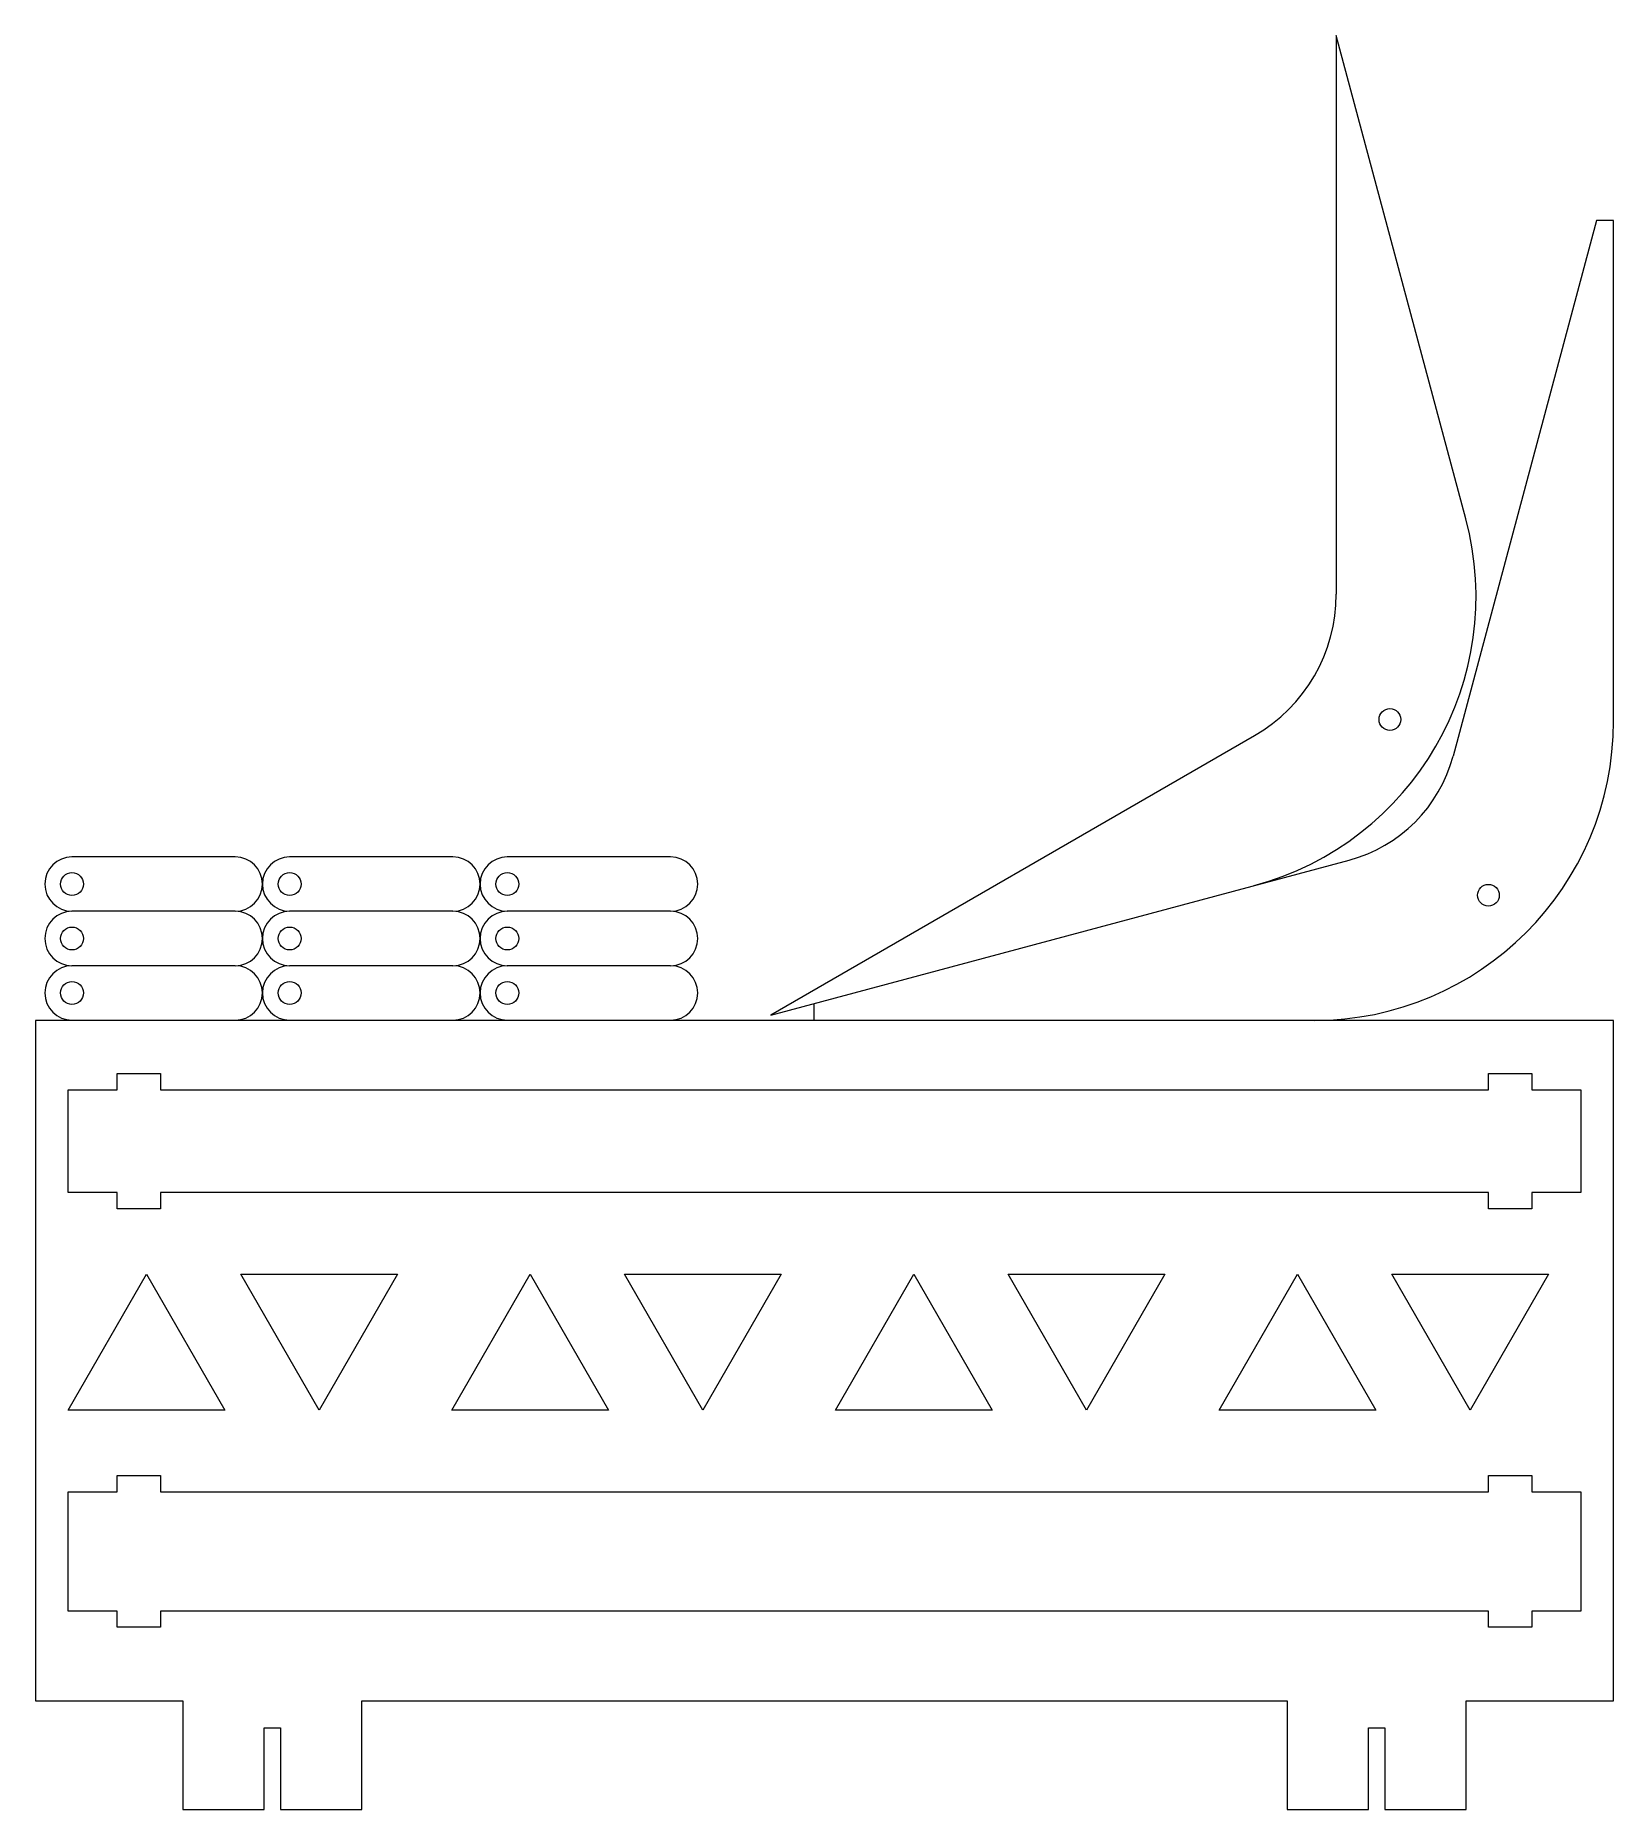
# Model space of a CAD drawing. Header units: millimetres. Extents: x 0 to 290, y -195 to 131.
import ezdxf

# ---------------------------------------------------------------- set-up
doc = ezdxf.new("R2010")
doc.units = ezdxf.units.MM

msp = doc.modelspace()

# ---------------------------------------------------------------- linework, layer by layer
at = {"lineweight": 0}
for p, q in [((262.84, 42.15), (239.04, 130.98)), ((239.04, 130.98), (239.04, 28.31)), ((286.89, 96.97), (260.53, -1.43)), ((290, 96.97), (286.89, 96.97)), ((290, 5), (290, 96.97)), ((224.04, 2.32), (135.11, -49.02)), ((36.71, -19.95, 3), (6.71, -19.95, 3)), ((76.71, -19.95, 3), (46.71, -19.95, 3)), ((116.71, -19.95, 3), (86.71, -19.95, 3)), ((135.11, -49.02), (241.43, -20.53)), ((36.71, -29.95, 3), (6.71, -29.95, 3)), ((76.71, -29.95, 3), (46.71, -29.95, 3)), ((116.71, -29.95, 3), (86.71, -29.95, 3)), ((36.71, -39.95, 3), (6.71, -39.95, 3)), ((76.71, -39.95, 3), (46.71, -39.95, 3)), ((116.71, -39.95, 3), (86.71, -39.95, 3)), ((143.03, -46.89), (143.03, -50)), ((290, -50), (0, -50)), ((0, -50), (0, -175)), ((6.71, -49.95, 3), (36.71, -49.95, 3)), ((46.71, -49.95, 3), (76.71, -49.95, 3)), ((86.71, -49.95, 3), (116.71, -49.95, 3)), ((290, -175), (290, -50)), ((15, -59.78), (23, -59.78)), ((15, -62.73), (15, -59.78)), ((23, -59.78), (23, -62.73)), ((267, -59.78), (275, -59.78)), ((267, -62.73), (267, -59.78)), ((275, -59.78), (275, -62.73)), ((6, -81.65), (6, -62.73)), ((6, -62.73), (15, -62.73)), ((23, -62.73), (267, -62.73)), ((275, -62.73), (284, -62.73)), ((284, -62.73), (284, -81.65)), ((15, -81.65), (6, -81.65)), ((15, -84.6), (15, -81.65)), ((23, -84.6), (15, -84.6)), ((267, -81.65), (23, -81.65)), ((23, -81.65), (23, -84.6)), ((267, -84.6), (267, -81.65)), ((275, -84.6), (267, -84.6)), ((275, -81.65), (275, -84.6)), ((284, -81.65), (275, -81.65)), ((6, -121.6), (20.4, -96.65)), ((20.4, -96.65), (34.81, -121.6)), ((37.73, -96.65), (66.54, -96.65)), ((52.13, -121.6), (37.73, -96.65)), ((66.54, -96.65), (52.13, -121.6)), ((76.5, -121.6), (90.9, -96.65)), ((90.9, -96.65), (105.31, -121.6)), ((122.63, -121.6), (108.23, -96.65)), ((108.23, -96.65), (137.04, -96.65)), ((137.04, -96.65), (122.63, -121.6)), ((147, -121.6), (161.4, -96.65)), ((161.4, -96.65), (175.81, -121.6)), ((193.13, -121.6), (178.73, -96.65)), ((178.73, -96.65), (207.54, -96.65)), ((207.54, -96.65), (193.13, -121.6)), ((217.5, -121.6), (231.9, -96.65)), ((231.9, -96.65), (246.31, -121.6)), ((263.63, -121.6), (249.23, -96.65)), ((249.23, -96.65), (278.04, -96.65)), ((278.04, -96.65), (263.63, -121.6)), ((34.81, -121.6), (6, -121.6)), ((105.31, -121.6), (76.5, -121.6)), ((175.81, -121.6), (147, -121.6)), ((246.31, -121.6), (217.5, -121.6)), ((15, -133.65), (23, -133.65)), ((15, -136.6), (15, -133.65)), ((23, -133.65), (23, -136.6)), ((267, -136.6), (267, -133.65)), ((267, -133.65), (275, -133.65)), ((275, -133.65), (275, -136.6)), ((6, -158.57), (6, -136.6)), ((6, -136.6), (15, -136.6)), ((23, -136.6), (267, -136.6)), ((275, -136.6), (284, -136.6)), ((284, -136.6), (284, -158.57)), ((15, -158.57), (6, -158.57)), ((15, -161.52), (15, -158.57)), ((267, -158.57), (23, -158.57)), ((23, -158.57), (23, -161.52)), ((267, -161.52), (267, -158.57)), ((275, -158.57), (275, -161.52)), ((284, -158.57), (275, -158.57)), ((23, -161.52), (15, -161.52)), ((275, -161.52), (267, -161.52)), ((0, -175), (27.05, -175)), ((27.05, -175), (27.05, -195)), ((60, -175), (230, -175)), ((60, -195), (60, -175)), ((230, -175), (230, -195)), ((262.95, -175), (290, -175)), ((262.95, -195), (262.95, -175)), ((42.05, -180), (45, -180)), ((42.05, -195), (42.05, -180)), ((45, -180), (45, -195)), ((245, -180), (247.95, -180)), ((245, -195), (245, -180)), ((247.95, -180), (247.95, -195)), ((27.05, -195), (42.05, -195)), ((45, -195), (60, -195)), ((230, -195), (245, -195)), ((247.95, -195), (262.95, -195))]:
    msp.add_line(p, q, dxfattribs=at)
for centre, radius in [((248.91, 5.29), 2), ((6.71, -24.95, 3), 2.1), ((46.71, -24.95, 3), 2.1), ((86.71, -24.95, 3), 2.1), ((267, -27), 2), ((6.71, -34.95, 3), 2.1), ((46.71, -34.95, 3), 2.1), ((86.71, -34.95, 3), 2.1), ((6.71, -44.95, 3), 2.1), ((46.71, -44.95, 3), 2.1), ((86.71, -44.95, 3), 2.1)]:
    msp.add_circle(centre, radius, dxfattribs=at)
for centre, radius, start, end in [((209.72, 27.91), 55, 285, 15), ((209.04, 28.31), 30, 300, 360), ((235, 5), 55, 270, 0), ((234.45, 5.55), 27, 285, 345), ((6.71, -24.95, 3), 5, 90, 270), ((36.71, -24.95, 3), 5, 270, 90), ((46.71, -24.95, 3), 5, 90, 270), ((76.71, -24.95, 3), 5, 270, 90), ((86.71, -24.95, 3), 5, 90, 270), ((116.71, -24.95, 3), 5, 270, 90), ((6.71, -34.95, 3), 5, 90, 270), ((36.71, -34.95, 3), 5, 270, 90), ((46.71, -34.95, 3), 5, 90, 270), ((76.71, -34.95, 3), 5, 270, 90), ((86.71, -34.95, 3), 5, 90, 270), ((116.71, -34.95, 3), 5, 270, 90), ((6.71, -44.95, 3), 5, 90, 270), ((36.71, -44.95, 3), 5, 270, 90), ((46.71, -44.95, 3), 5, 90, 270), ((76.71, -44.95, 3), 5, 270, 90), ((86.71, -44.95, 3), 5, 90, 270), ((116.71, -44.95, 3), 5, 270, 90)]:
    msp.add_arc(centre, radius, start, end, dxfattribs=at)

doc.saveas('drawing.dxf')
